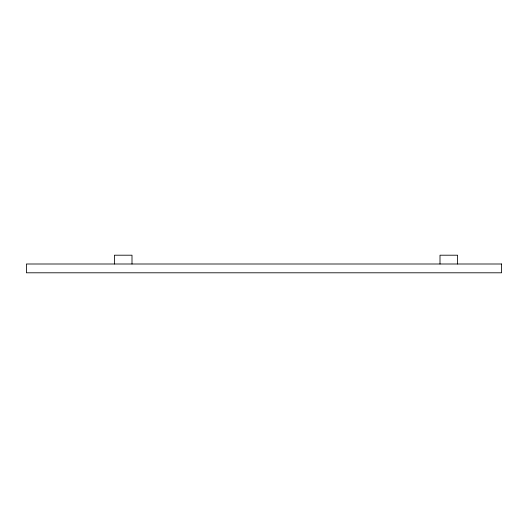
<?xml version="1.0" encoding="UTF-8"?>
<svg xmlns="http://www.w3.org/2000/svg" width="528" height="528" viewBox="0 0 528 528"><rect width="100%" height="100%" fill="white"/><g stroke="black" fill="none" stroke-linecap="round" stroke-linejoin="round"><path stroke-width="0.79" d="M457.598 264L457.598 255.202L440.002 255.202L440.002 264M132 264L132 255.202L114.398 255.202L114.398 264M501.6 264L26.4 264L26.4 272.798L501.6 272.798L501.6 264"/></g></svg>
